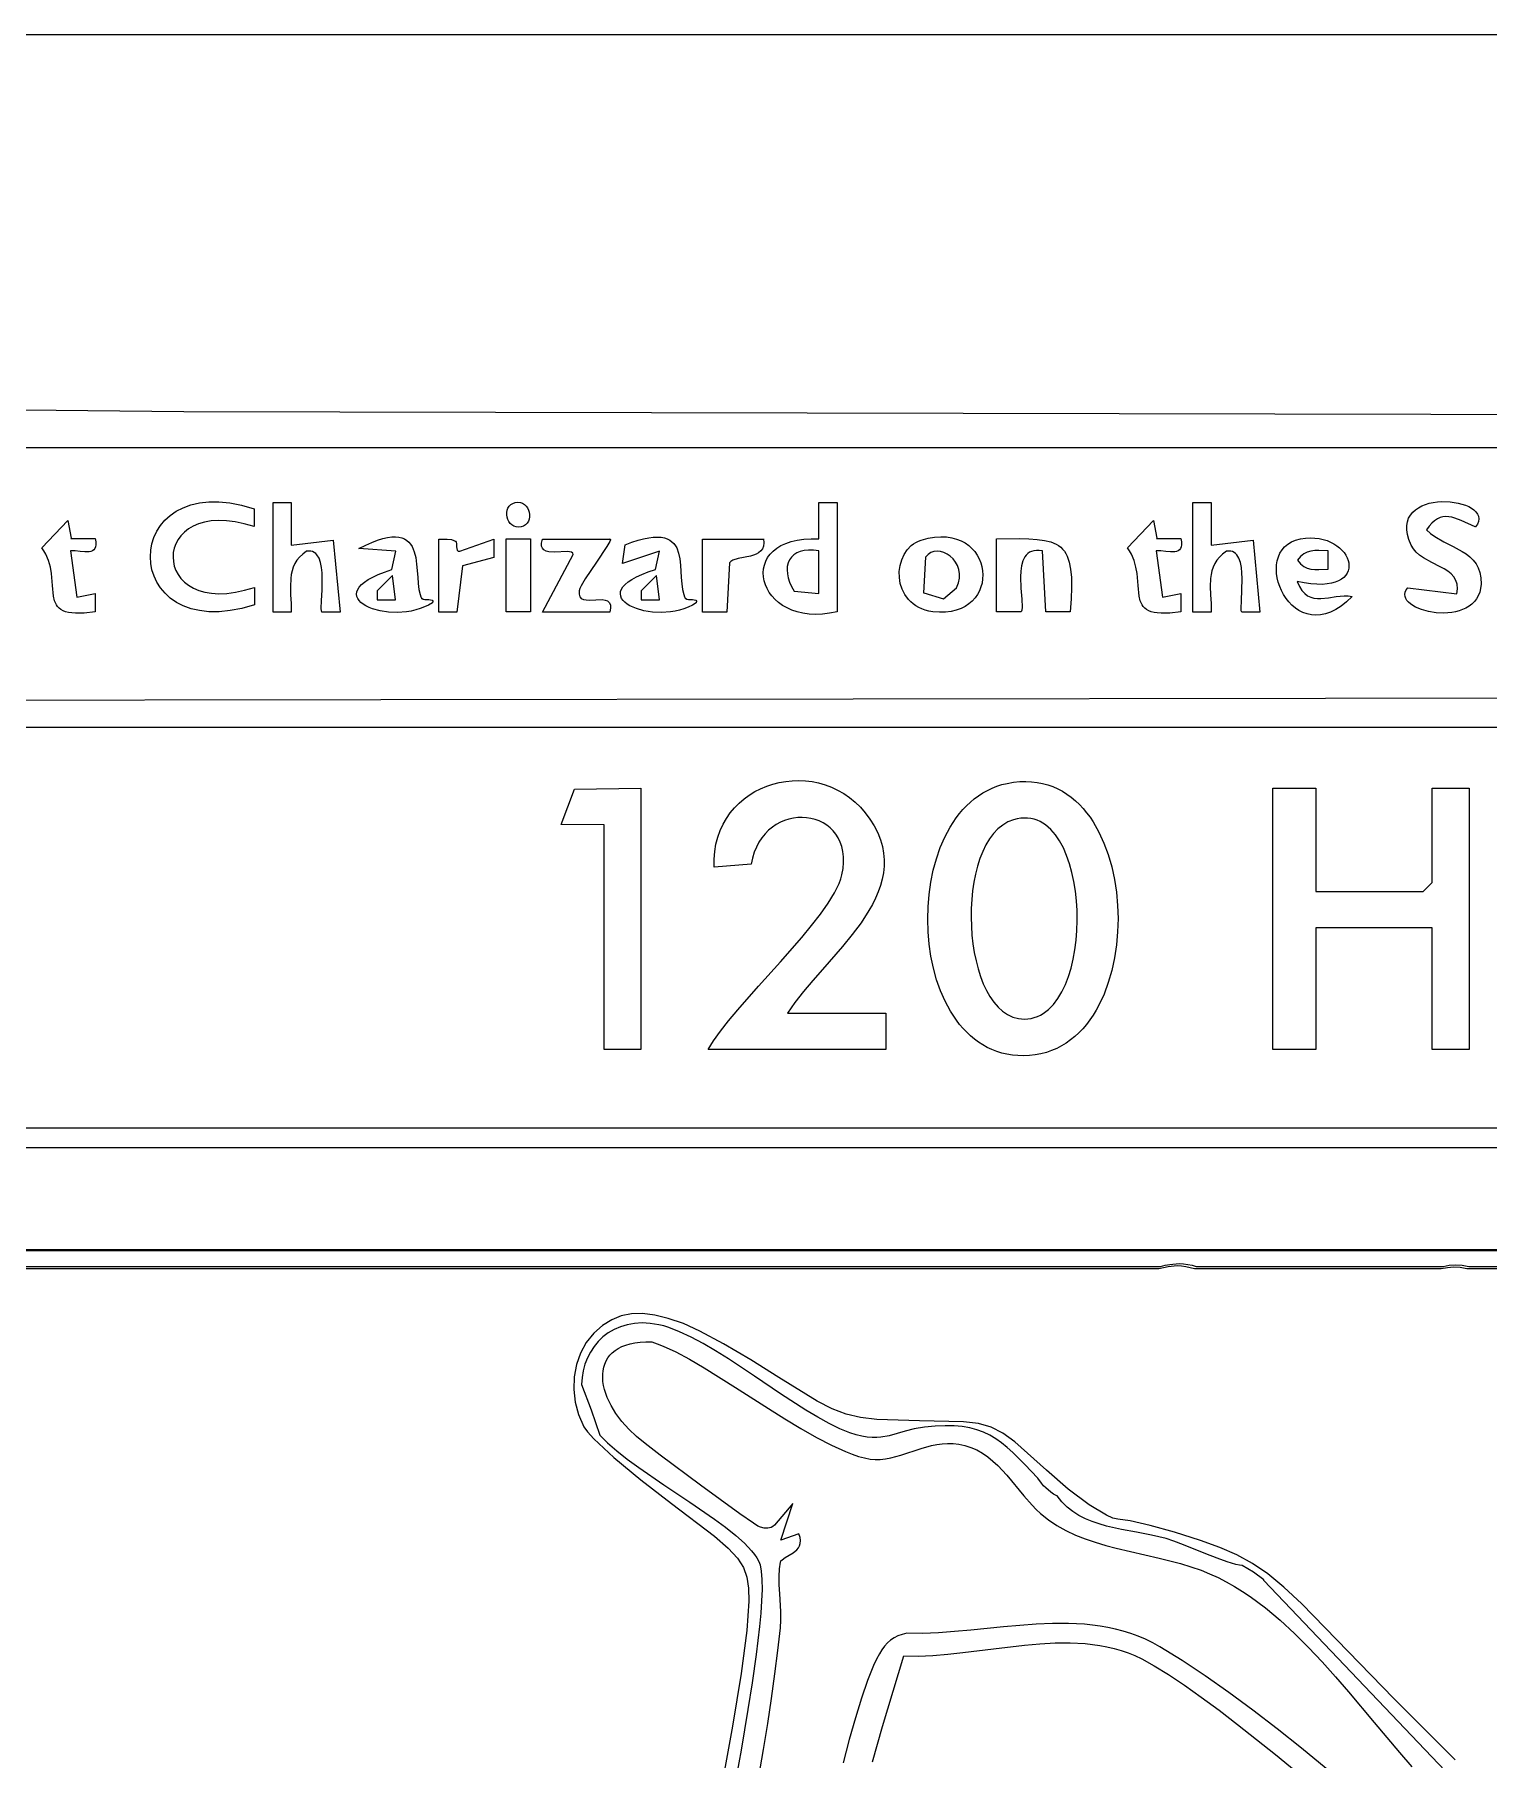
# Model space of a CAD drawing. Header units: millimetres. Extents: x 175 to 239, y 0 to 181.
# Drawn here: x 211.63 to 225.72, y 164.5 to 181.21 of the extents above; entities that cross this region are included whole.
import ezdxf

# ---------------------------------------------------------------- set-up
doc = ezdxf.new("R2010")
doc.units = ezdxf.units.MM
doc.layers.get('0').update_dxf_attribs({"linetype": 'CONTINUOUS'})

msp = doc.modelspace()

# ---------------------------------------------------------------- linework, layer by layer
at = {"color": 1}
for points in [[(177.632006, 181.207355), (236.458006, 181.207355), (236.668359, 181.182653), (236.869577, 181.143333), (237.061525, 181.089825), (237.244069, 181.022558), (237.417074, 180.941961), (237.580405, 180.848462), (237.733927, 180.742492), (237.877506, 180.62448), (238.011007, 180.494854), (238.134295, 180.354044), (238.247236, 180.20248), (238.349694, 180.040589), (238.441535, 179.868802), (238.522623, 179.687548), (238.592826, 179.497256), (238.652006, 179.298355), (238.705567, 168.706306), (238.733428, 158.112652), (238.742235, 147.517755), (238.738631, 136.92198), (238.720772, 115.729246)], [(182.807928, 135.574934), (231.057349, 135.574934), (230.969154, 169.438076), (190.466734, 169.438076)], [(204.701319, 169.275799), (222.541293, 169.275799), (222.586272, 169.287154), (222.631251, 169.295201), (222.721209, 169.304021), (222.763487, 169.302092), (222.805435, 169.296524), (222.846721, 169.28765), (222.887015, 169.275799), (225.278848, 169.275799), (225.337057, 169.287264), (225.395265, 169.293437), (225.461852, 169.288587), (225.525793, 169.275799), (230.006071, 169.275799)], [(225.394117, 164.499318), (224.799242, 165.092396), (224.359617, 165.545693), (223.911164, 166.008057), (223.735893, 166.171121), (223.579242, 166.299281), (223.430701, 166.400417), (223.279758, 166.48241), (223.115901, 166.553142), (222.928617, 166.620493), (222.674789, 166.701314), (222.439242, 166.767481), (222.248133, 166.812179), (222.127617, 166.828593), (222.080328, 166.83829), (222.016117, 166.866081), (221.848367, 166.968143), (221.647242, 167.119181), (221.435617, 167.303593), (221.130649, 167.578245), (221.013567, 167.662769), (220.900867, 167.719556), (220.778137, 167.754204), (220.630961, 167.77231), (220.205617, 167.781293), (219.792258, 167.792987), (219.635928, 167.812196), (219.495992, 167.845593), (219.359572, 167.897141), (219.213789, 167.970799), (218.842617, 168.200293), (218.842617, 168.200293), (218.571695, 168.370371), (218.307242, 168.525543), (218.079727, 168.64869), (217.919617, 168.722693), (217.772973, 168.772507), (217.641399, 168.805176), (217.522809, 168.820475), (217.415117, 168.818181), (217.316238, 168.798069), (217.224086, 168.759917), (217.136574, 168.703499), (217.051617, 168.628593), (216.978213, 168.539611), (216.921695, 168.437893), (216.882358, 168.326369), (216.860492, 168.207968), (216.856393, 168.085621), (216.870352, 167.962256), (216.902662, 167.840803), (216.953617, 167.724193), (216.989649, 167.674518), (217.05268, 167.606353), (217.245867, 167.426768), (217.50543, 167.209871), (217.803617, 166.980093), (218.220024, 166.663424), (218.352301, 166.548606), (218.443867, 166.450293), (218.502153, 166.359105), (218.534586, 166.265662), (218.548598, 166.160585), (218.551617, 166.034493), (218.531807, 165.748901), (218.477133, 165.332406), (218.394733, 164.822404), (218.291742, 164.256293)]]:
    msp.add_lwpolyline(points, dxfattribs=at)
at = {"color": 5}
for points in [[(235.972501, 129.83415), (235.948399, 136.613855), (235.89449, 150.175746), (235.868156, 156.956939), (235.84455, 163.737636), (235.825409, 170.517341), (235.812469, 177.295558), (235.727803, 177.503697), (213.079452, 177.553086), (210.908383, 177.575451), (208.737009, 177.590286), (206.565356, 177.598579), (204.39345, 177.601317), (202.221317, 177.599487), (200.048982, 177.594076), (195.70381, 177.576458), (191.358143, 177.556359), (187.012186, 177.541676), (184.839164, 177.538833), (182.666147, 177.540305), (180.49316, 177.547079), (178.320231, 177.560142), (178.143842, 177.500169), (177.946286, 95.821468)], [(178.478981, 177.207364), (235.371497, 177.207364), (235.639608, 96.170718)], [(228.714575, 174.783778), (187.531266, 174.723806)], [(187.566544, 174.498028), (228.506436, 174.498028)], [(181.791567, 134.358942), (232.334078, 134.390692), (232.513995, 134.447136), (232.535272, 137.07412), (232.546627, 139.704411), (232.548721, 142.336025), (232.542217, 144.966978), (232.512506, 151.323101), (232.481804, 157.684185), (232.471145, 160.865658), (232.466315, 164.047254), (232.469339, 167.228602), (232.47443, 168.819067), (232.482245, 170.409331), (232.390522, 170.613942), (191.03788, 170.613942)], [(191.182519, 170.42697), (232.2988, 170.42697), (232.358772, 134.560025), (181.851539, 134.588248)], [(182.807568, 135.565443), (231.057021, 135.565443), (230.968827, 169.428608), (190.35349, 169.428608)], [(204.683335, 169.255746), (222.52332, 169.255746), (222.5683, 169.267101), (222.613279, 169.275149), (222.703237, 169.283969), (222.745516, 169.282039), (222.787463, 169.276472), (222.828749, 169.267598), (222.869043, 169.255746), (225.260878, 169.255746), (225.319086, 169.267212), (225.377295, 169.273385), (225.443882, 169.268535), (225.507823, 169.255746), (229.988104, 169.255746)], [(225.296788, 164.389789), (223.539955, 166.234816), (223.539955, 166.241872), (223.439854, 166.314632), (223.386662, 166.348532), (223.331816, 166.379455), (223.304506, 166.382426), (223.270762, 166.38966), (223.187342, 166.414788), (223.088296, 166.450583), (222.980361, 166.492785), (222.764781, 166.579381), (222.670612, 166.615258), (222.59451, 166.640511), (222.454267, 166.674162), (222.30865, 166.702026), (222.161544, 166.729559), (222.016837, 166.762219), (221.946596, 166.782176), (221.878413, 166.805462), (221.812772, 166.832757), (221.750159, 166.864745), (221.69106, 166.902107), (221.635961, 166.945526), (221.585347, 166.995683), (221.539705, 167.053261), (221.529121, 167.056788), (221.503269, 167.072333), (221.47841, 167.091184), (221.430344, 167.130872), (221.407799, 167.152204), (221.387569, 167.177174), (221.352733, 167.226122), (221.352733, 167.226122), (221.226008, 167.359481), (221.110859, 167.473452), (221.055352, 167.522999), (221.00001, 167.567496), (220.943924, 167.606878), (220.886184, 167.641077), (220.825881, 167.670025), (220.762105, 167.693656), (220.693948, 167.711902), (220.620498, 167.724696), (220.540848, 167.731971), (220.454086, 167.73366), (220.359305, 167.729696), (220.255594, 167.720011), (220.154342, 167.703695), (220.066692, 167.681426), (219.911194, 167.636226), (219.832846, 167.621894), (219.791225, 167.618677), (219.747098, 167.618807), (219.699808, 167.622824), (219.648699, 167.631265), (219.593115, 167.644666), (219.532399, 167.663566), (219.435674, 167.702696), (219.331419, 167.754021), (219.220705, 167.815681), (219.104601, 167.885816), (218.860502, 168.04407), (218.607681, 168.213899), (218.354694, 168.380422), (218.230812, 168.457792), (218.110099, 168.528754), (217.993623, 168.591447), (217.882454, 168.644013), (217.777662, 168.684589), (217.727991, 168.6998), (217.680316, 168.711316), (217.59758, 168.724507), (217.518824, 168.728707), (217.444222, 168.724432), (217.373951, 168.712198), (217.308186, 168.692523), (217.247102, 168.665923), (217.190877, 168.632916), (217.139684, 168.594017), (217.093701, 168.549745), (217.053102, 168.500614), (217.018064, 168.447143), (216.988762, 168.389847), (216.965371, 168.329245), (216.948068, 168.265851), (216.937028, 168.200185), (216.932427, 168.132761), (217.024591, 167.888903), (217.108816, 167.642399), (217.183842, 167.566942), (217.273616, 167.489031), (217.375606, 167.409104), (217.487281, 167.3276), (217.729553, 167.161623), (217.980177, 166.994611), (218.218895, 166.83008), (218.327458, 166.749843), (218.425449, 166.671544), (218.510334, 166.595622), (218.579582, 166.522516), (218.607551, 166.487157), (218.630661, 166.452666), (218.648596, 166.419099), (218.661038, 166.386511), (218.67359, 166.324371), (218.679924, 166.244097), (218.680688, 166.148145), (218.676527, 166.038969), (218.668088, 165.919024), (218.656015, 165.790764), (218.623556, 165.519118), (218.584316, 165.243669), (218.543464, 164.984054), (218.477594, 164.590872), (218.410832, 164.224587)], [(218.651265, 164.338014), (218.696028, 164.596438), (218.736658, 164.848413), (218.773193, 165.09316), (218.805669, 165.329895), (218.834124, 165.557837), (218.858594, 165.776205), (218.863079, 165.851818), (218.862066, 165.933963), (218.851979, 166.106934), (218.847122, 166.192304), (218.845199, 166.273291), (218.848321, 166.347168), (218.858594, 166.411205), (218.864335, 166.424334), (218.874427, 166.436196), (218.904565, 166.457673), (218.982948, 166.502486), (219.018791, 166.532025), (219.033162, 166.549933), (219.044133, 166.570451), (219.050928, 166.593967), (219.052773, 166.620867), (219.048892, 166.651539), (219.03851, 166.686372), (218.862122, 166.6264), (218.978538, 166.979177), (218.802149, 166.771038), (218.786109, 166.758409), (218.769738, 166.749376), (218.753036, 166.743567), (218.736004, 166.740611), (218.700946, 166.741769), (218.664566, 166.749872), (218.640825, 166.762062), (218.597835, 166.789353), (218.464751, 166.881171), (218.084688, 167.15733), (217.694703, 167.449364), (217.549216, 167.561026), (217.465122, 167.628288), (217.389891, 167.699283), (217.323322, 167.773906), (217.265971, 167.850988), (217.218398, 167.929362), (217.18116, 168.00786), (217.154815, 168.085315), (217.145902, 168.123285), (217.139922, 168.160557), (217.136944, 168.196984), (217.137038, 168.23242), (217.140275, 168.266719), (217.146723, 168.299736), (217.156452, 168.331323), (217.169533, 168.361336), (217.186034, 168.389627), (217.206026, 168.416052), (217.229579, 168.440465), (217.256762, 168.462718), (217.287645, 168.482667), (217.322298, 168.500164), (217.360791, 168.515066), (217.403193, 168.527224), (217.449574, 168.536494), (217.500003, 168.542729), (217.554552, 168.545783), (217.613288, 168.545511), (217.666061, 168.527854), (217.722349, 168.505545), (217.844489, 168.448366), (217.977739, 168.376769), (218.120131, 168.29355), (218.424464, 168.103429), (218.741736, 167.900368), (218.900303, 167.800975), (219.056198, 167.706733), (219.207452, 167.62044), (219.352097, 167.54489), (219.488163, 167.482879), (219.552365, 167.457824), (219.613683, 167.437203), (219.671872, 167.421364), (219.726686, 167.410657), (219.777879, 167.405432), (219.825205, 167.406038), (219.876371, 167.411963), (219.926787, 167.421355), (220.026013, 167.447876), (220.222521, 167.513195), (220.322367, 167.541327), (220.373248, 167.551929), (220.424982, 167.559331), (220.477729, 167.562869), (220.531649, 167.561874), (220.586902, 167.55568), (220.643649, 167.543622), (220.703592, 167.524353), (220.760548, 167.49878), (220.814755, 167.467626), (220.86645, 167.431615), (220.915872, 167.391469), (220.963258, 167.347913), (221.052871, 167.253462), (221.218126, 167.055466), (221.29757, 166.963495), (221.337328, 166.921799), (221.377427, 166.883927), (221.454934, 166.821161), (221.537603, 166.76594), (221.624892, 166.717457), (221.716259, 166.674907), (221.81116, 166.637482), (221.909053, 166.604379), (222.009396, 166.574789), (222.111646, 166.547907), (222.52886, 166.451334), (222.734801, 166.398334), (222.835206, 166.367835), (222.933177, 166.333594), (223.016365, 166.299911), (223.097959, 166.262481), (223.178018, 166.221488), (223.256602, 166.177111), (223.33377, 166.129533), (223.409582, 166.078935), (223.484096, 166.025499), (223.557373, 165.969406), (223.700451, 165.849976), (223.839292, 165.722097), (223.974371, 165.58722), (224.106163, 165.446799), (224.235144, 165.302285), (224.361789, 165.15513), (224.609974, 164.858707), (224.85452, 164.569147), (224.976618, 164.430571)], [(224.14532, 164.41427), (223.907725, 164.609317), (223.670627, 164.798214), (223.435224, 164.979313), (223.202714, 165.150966), (222.974297, 165.311524), (222.751172, 165.459338), (222.534538, 165.592761), (222.465538, 165.631242), (222.395498, 165.665463), (222.324472, 165.695627), (222.252516, 165.721938), (222.179683, 165.744601), (222.106029, 165.76382), (222.03161, 165.779799), (221.956479, 165.792742), (221.880691, 165.802853), (221.804303, 165.810336), (221.649941, 165.818235), (221.493832, 165.818073), (221.336417, 165.811483), (221.178133, 165.800097), (221.01942, 165.785548), (220.702464, 165.753495), (220.5451, 165.739257), (220.389064, 165.728387), (220.234795, 165.72252), (220.082733, 165.723289), (220.037505, 165.713208), (219.996743, 165.69887), (219.959949, 165.680314), (219.926628, 165.657584), (219.896284, 165.630719), (219.86842, 165.599761), (219.842541, 165.564752), (219.818149, 165.525733), (219.79013, 165.47232), (219.761672, 165.41097), (219.703676, 165.266441), (219.644625, 165.096116), (219.584985, 164.903962), (219.525221, 164.693949), (219.465799, 164.470046)], [(219.750351, 164.477009), (219.848377, 164.820722), (219.949741, 165.163267), (220.05451, 165.504566), (220.193708, 165.502854), (220.335809, 165.508563), (220.480329, 165.5201), (220.626782, 165.535875), (220.923543, 165.573771), (221.222205, 165.609518), (221.371035, 165.622606), (221.518883, 165.630381), (221.665263, 165.631253), (221.80969, 165.623629), (221.881019, 165.616134), (221.951678, 165.605918), (222.021605, 165.592782), (222.090741, 165.576527), (222.159024, 165.556955), (222.226393, 165.533867), (222.292789, 165.507063), (222.358149, 165.476344), (222.480705, 165.409349), (222.61926, 165.323699), (222.771457, 165.22174), (222.934941, 165.105817), (223.107354, 164.978278), (223.28634, 164.841468), (223.654607, 164.549421), (224.02089, 164.248443)]]:
    msp.add_lwpolyline(points, dxfattribs=at)
for points in [[(213.760314, 176.611169), (213.760314, 176.441835), (213.665157, 176.469571), (213.57614, 176.488355), (213.493263, 176.498784), (213.416527, 176.501456), (213.345934, 176.496968), (213.281482, 176.485918), (213.223174, 176.468903), (213.171009, 176.446521), (213.124989, 176.419369), (213.085113, 176.388044), (213.051384, 176.353145), (213.0238, 176.315269), (213.002363, 176.275013), (212.987074, 176.232975), (212.977934, 176.189753), (212.974942, 176.145943), (212.978099, 176.102143), (212.987407, 176.058951), (213.002865, 176.016965), (213.024475, 175.976781), (213.052237, 175.938998), (213.086152, 175.904213), (213.12622, 175.873023), (213.172442, 175.846026), (213.224819, 175.82382), (213.283351, 175.807001), (213.348039, 175.796168), (213.418884, 175.791917), (213.495886, 175.794848), (213.579046, 175.805556), (213.668364, 175.824639), (213.763842, 175.852696), (213.763842, 175.683362), (213.641771, 175.649389), (213.527576, 175.627624), (213.421255, 175.617254), (213.322807, 175.617465), (213.232232, 175.627442), (213.14953, 175.646372), (213.074699, 175.673442), (213.007739, 175.707836), (212.948649, 175.748742), (212.89743, 175.795345), (212.854079, 175.846832), (212.818596, 175.902388), (212.790981, 175.9612), (212.771234, 176.022453), (212.759353, 176.085334), (212.755337, 176.149029), (212.759187, 176.212725), (212.770901, 176.275606), (212.79048, 176.336859), (212.817921, 176.395671), (212.853225, 176.451227), (212.896391, 176.502714), (212.947418, 176.549317), (213.006306, 176.590223), (213.073054, 176.624617), (213.147661, 176.651687), (213.230127, 176.670617), (213.320451, 176.680594), (213.418632, 176.680805), (213.52467, 176.670435), (213.638564, 176.64867), (213.760314, 176.614696)], [(213.943758, 176.674669), (214.120147, 176.674669), (214.120147, 176.261918), (214.525842, 176.311307), (214.59287, 175.612807), (214.416481, 175.612807), (214.411678, 175.625198), (214.40997, 175.649263), (214.412678, 175.7252), (214.418279, 175.826189), (214.42045, 175.937804), (214.418272, 175.993086), (214.412864, 176.045615), (214.403435, 176.093585), (214.389196, 176.135194), (214.369355, 176.168638), (214.357086, 176.181735), (214.343121, 176.192114), (214.32736, 176.19955), (214.309704, 176.203818), (214.290055, 176.204692), (214.268314, 176.201946), (214.231226, 176.175099), (214.200308, 176.146246), (214.175033, 176.115533), (214.154874, 176.083104), (214.139304, 176.049104), (214.127795, 176.013678), (214.119822, 175.976971), (214.114856, 175.939127), (214.111838, 175.860606), (214.114525, 175.779274), (214.1187, 175.696288), (214.120147, 175.612807), (213.943758, 175.612807), (213.943758, 176.674669)], [(216.289732, 176.674669), (216.315752, 176.677595), (216.339473, 176.674931), (216.360744, 176.667367), (216.379415, 176.655597), (216.395338, 176.640313), (216.408361, 176.622207), (216.418335, 176.601972), (216.425111, 176.580301), (216.428538, 176.557885), (216.428466, 176.535418), (216.424747, 176.513591), (216.417229, 176.493098), (216.405762, 176.474631), (216.390198, 176.458882), (216.370386, 176.446543), (216.346177, 176.438307), (216.320738, 176.435381), (216.297449, 176.438046), (216.276476, 176.445609), (216.257982, 176.45738), (216.242135, 176.472664), (216.229099, 176.490769), (216.219039, 176.511004), (216.212121, 176.532676), (216.208511, 176.555091), (216.208373, 176.577558), (216.211873, 176.599385), (216.219177, 176.619878), (216.230449, 176.638345), (216.245856, 176.654095), (216.265562, 176.666433), (216.289732, 176.674669)], [(219.40829, 176.674669), (219.40829, 175.616335), (219.334915, 175.602039), (219.265, 175.59395), (219.198638, 175.591683), (219.135921, 175.594851), (219.07694, 175.603068), (219.021786, 175.615947), (218.970553, 175.633103), (218.923331, 175.654148), (218.880212, 175.678697), (218.841287, 175.706364), (218.80665, 175.736761), (218.77639, 175.769504), (218.750601, 175.804205), (218.729373, 175.840478), (218.712799, 175.877937), (218.70097, 175.916196), (218.693978, 175.954868), (218.691915, 175.993568), (218.694872, 176.031908), (218.702941, 176.069503), (218.716214, 176.105966), (218.734782, 176.140911), (218.758738, 176.173952), (218.788173, 176.204702), (218.823178, 176.232776), (218.863846, 176.257786), (218.910268, 176.279347), (218.962536, 176.297072), (219.020742, 176.310575), (219.084976, 176.319471), (219.155332, 176.323371), (219.231901, 176.321891), (219.231901, 176.674669), (219.40829, 176.674669)], [(222.854932, 176.674669), (223.031321, 176.674669), (223.031321, 176.261918), (223.437016, 176.311307), (223.504043, 175.612807), (223.327654, 175.612807), (223.322851, 175.625198), (223.321143, 175.649263), (223.323851, 175.7252), (223.329453, 175.826189), (223.331623, 175.937804), (223.329445, 175.993086), (223.324037, 176.045615), (223.314609, 176.093585), (223.300369, 176.135194), (223.280528, 176.168638), (223.26826, 176.181735), (223.254294, 176.192114), (223.238533, 176.19955), (223.220878, 176.203818), (223.201229, 176.204692), (223.179488, 176.201946), (223.142399, 176.175099), (223.111481, 176.146246), (223.086206, 176.115533), (223.066047, 176.083104), (223.050477, 176.049104), (223.038969, 176.013678), (223.030995, 175.976971), (223.026029, 175.939127), (223.023011, 175.860606), (223.025698, 175.779274), (223.029874, 175.696288), (223.031321, 175.612807), (222.854932, 175.612807), (222.854932, 176.674669)], [(225.588962, 176.438307), (225.453087, 176.50087), (225.39133, 176.523946), (225.361689, 176.531822), (225.332757, 176.536644), (225.304444, 176.537953), (225.276664, 176.535287), (225.249328, 176.528187), (225.222348, 176.516194), (225.195637, 176.498847), (225.169108, 176.475687), (225.142671, 176.446253), (225.116239, 176.410085), (225.155474, 176.375928), (225.197288, 176.345683), (225.285738, 176.293724), (225.375758, 176.2478), (225.461521, 176.201505), (225.500983, 176.176216), (225.537196, 176.14843), (225.569429, 176.117347), (225.596954, 176.082167), (225.619043, 176.042088), (225.634968, 175.996308), (225.643998, 175.944028), (225.645406, 175.884446), (225.641259, 175.843334), (225.632366, 175.805915), (225.619083, 175.772077), (225.601771, 175.741709), (225.580786, 175.714699), (225.556489, 175.690938), (225.529237, 175.670314), (225.499389, 175.652715), (225.467304, 175.638031), (225.433339, 175.62615), (225.397854, 175.616961), (225.361206, 175.610354), (225.285859, 175.604439), (225.210166, 175.607515), (225.136995, 175.618695), (225.069214, 175.637088), (225.00969, 175.661806), (224.983921, 175.67626), (224.961292, 175.691961), (224.942162, 175.7088), (224.926889, 175.726664), (224.915831, 175.745443), (224.909347, 175.765025), (224.907796, 175.7853), (224.911536, 175.806156), (224.920925, 175.827483), (224.936322, 175.849168), (225.412573, 175.789196), (225.418549, 175.839269), (225.414743, 175.882868), (225.402286, 175.920793), (225.382311, 175.953844), (225.355948, 175.982823), (225.32433, 176.008531), (225.288588, 176.03177), (225.249854, 176.053338), (225.167936, 176.094673), (225.087631, 176.138942), (225.050912, 176.16418), (225.017992, 176.192555), (224.990001, 176.224867), (224.968072, 176.261918), (224.946615, 176.315109), (224.932839, 176.364281), (224.926242, 176.409528), (224.926318, 176.450944), (224.932564, 176.488624), (224.944477, 176.522662), (224.961552, 176.553153), (224.983286, 176.58019), (225.009174, 176.603869), (225.038714, 176.624282), (225.071401, 176.641526), (225.106731, 176.655693), (225.1442, 176.666879), (225.183305, 176.675177), (225.223541, 176.680682), (225.264406, 176.683488), (225.346003, 176.681382), (225.424066, 176.669611), (225.460512, 176.660338), (225.494563, 176.648932), (225.525714, 176.635487), (225.553463, 176.620098), (225.577306, 176.602859), (225.596737, 176.583865), (225.611254, 176.563208), (225.620353, 176.540985), (225.62353, 176.517289), (225.620281, 176.492215), (225.610102, 176.465856), (225.592489, 176.438307)], [(211.98584, 176.325418), (212.222201, 176.325418), (212.22722, 176.292794), (212.227955, 176.266004), (212.224752, 176.244516), (212.217957, 176.227798), (212.207917, 176.215317), (212.194978, 176.206542), (212.179487, 176.200939), (212.161788, 176.197977), (212.121157, 176.197847), (212.075854, 176.201891), (212.028649, 176.205853), (211.982312, 176.205474), (212.042285, 175.757446), (212.222201, 175.792724), (212.222201, 175.616335), (212.115531, 175.604006), (212.029469, 175.60221), (211.993449, 175.605012), (211.961721, 175.610149), (211.933998, 175.617521), (211.909993, 175.627028), (211.889419, 175.638572), (211.87199, 175.652052), (211.857419, 175.667369), (211.845418, 175.684424), (211.827982, 175.723348), (211.817389, 175.768029), (211.807549, 175.871479), (211.797545, 175.988405), (211.786745, 176.049933), (211.769019, 176.112443), (211.742075, 176.175138), (211.724429, 176.206307), (211.703618, 176.237224), (211.957618, 176.501808), (211.989368, 176.328946)], [(222.502154, 176.325418), (222.738515, 176.325418), (222.743534, 176.292794), (222.744268, 176.266004), (222.741065, 176.244516), (222.734271, 176.227798), (222.724231, 176.215317), (222.711292, 176.206542), (222.6958, 176.200939), (222.678102, 176.197977), (222.63747, 176.197847), (222.592167, 176.201891), (222.544963, 176.205853), (222.498626, 176.205474), (222.558598, 175.757446), (222.738515, 175.792724), (222.738515, 175.616335), (222.631844, 175.604006), (222.545782, 175.60221), (222.509763, 175.605012), (222.478035, 175.610149), (222.450312, 175.617521), (222.426306, 175.627028), (222.405733, 175.638572), (222.388304, 175.652052), (222.373732, 175.667369), (222.361732, 175.684424), (222.344296, 175.723348), (222.333702, 175.768029), (222.323863, 175.871479), (222.313858, 175.988405), (222.303058, 176.049933), (222.285333, 176.112443), (222.258389, 176.175138), (222.240743, 176.206307), (222.219931, 176.237224), (222.473932, 176.501808), (222.505682, 176.328946)], [(215.386621, 175.746862), (215.396949, 175.739111), (215.413024, 175.735783), (215.452325, 175.734956), (215.470509, 175.733737), (215.484351, 175.729499), (215.491331, 175.720383), (215.488926, 175.704529), (215.450767, 175.682071), (215.410617, 175.662905), (215.368842, 175.64691), (215.325808, 175.633967), (215.281879, 175.623956), (215.237422, 175.616759), (215.148385, 175.610326), (215.061622, 175.613712), (214.980058, 175.62596), (214.906617, 175.646115), (214.873857, 175.658858), (214.844224, 175.67322), (214.818085, 175.68908), (214.795805, 175.70632), (214.77775, 175.724819), (214.764284, 175.744458), (214.755775, 175.765118), (214.752586, 175.786678), (214.755085, 175.809021), (214.763637, 175.832025), (214.778606, 175.855572), (214.80036, 175.879543), (214.829262, 175.903817), (214.86568, 175.928274), (214.909979, 175.952797), (214.962524, 175.977265), (215.023681, 176.001558), (215.093815, 176.025557), (215.13262, 176.201946), (214.776315, 176.230168), (214.841984, 176.262513), (214.902231, 176.288961), (214.957298, 176.309793), (215.007425, 176.325294), (215.052856, 176.335747), (215.09383, 176.341433), (215.130591, 176.342636), (215.163378, 176.33964), (215.192435, 176.332726), (215.218002, 176.322178), (215.240321, 176.308279), (215.259634, 176.291312), (215.276183, 176.271559), (215.290208, 176.249304), (215.311655, 176.198418), (215.325909, 176.140918), (215.334903, 176.079066), (215.344838, 175.951364), (215.349646, 175.890039), (215.356924, 175.833417), (215.368604, 175.783761), (215.3767, 175.762253), (215.386621, 175.743335)], [(215.711176, 176.300724), (215.717047, 176.292284), (215.719775, 176.278841), (215.72176, 176.244721), (215.723992, 176.227929), (215.729036, 176.213908), (215.738379, 176.204599), (215.75351, 176.201946), (216.081593, 176.318363), (216.081593, 176.141974), (215.778204, 176.060835), (215.725287, 175.612807), (215.548898, 175.612807), (215.548898, 176.318363), (215.631801, 176.321009), (215.672922, 176.315386), (215.693689, 176.308234), (215.714704, 176.297196)], [(216.201536, 176.321891), (216.437897, 176.321891), (216.437897, 175.616335), (216.201536, 175.616335)], [(217.210483, 176.321891), (217.21196, 176.313784), (217.206425, 176.298051), (217.178016, 176.247587), (217.07775, 176.097877), (216.968885, 175.934937), (216.929728, 175.867937), (216.917206, 175.841455), (216.910622, 175.820946), (216.908291, 175.78706), (216.914963, 175.762517), (216.929303, 175.745912), (216.949979, 175.735838), (216.975657, 175.730891), (217.005004, 175.729665), (217.069372, 175.732751), (217.132417, 175.733854), (217.160111, 175.730147), (217.183473, 175.721727), (217.201173, 175.707189), (217.211875, 175.685126), (217.214247, 175.654134), (217.206955, 175.612807), (216.554316, 175.612807), (216.850649, 176.170196), (216.846469, 176.183991), (216.834733, 176.192913), (216.816652, 176.197877), (216.793433, 176.199796), (216.673378, 176.195332), (216.613971, 176.198618), (216.588655, 176.204843), (216.567876, 176.215341), (216.552843, 176.231027), (216.544766, 176.252816), (216.544854, 176.281624), (216.554316, 176.318363), (217.206955, 176.318363)], [(217.940734, 175.746862), (217.951062, 175.739111), (217.967137, 175.735783), (218.006439, 175.734956), (218.024622, 175.733737), (218.038464, 175.729499), (218.045444, 175.720383), (218.043039, 175.704529), (218.005501, 175.681781), (217.965893, 175.662401), (217.924585, 175.646263), (217.881946, 175.633243), (217.838347, 175.623215), (217.794155, 175.616054), (217.705475, 175.60983), (217.618862, 175.61357), (217.537271, 175.62627), (217.46366, 175.646929), (217.43077, 175.659929), (217.400983, 175.674543), (217.374669, 175.690645), (217.352197, 175.70811), (217.333937, 175.726813), (217.320258, 175.746628), (217.311529, 175.76743), (217.308121, 175.789094), (217.310402, 175.811494), (217.318742, 175.834506), (217.333511, 175.858003), (217.355077, 175.88186), (217.383812, 175.905953), (217.420083, 175.930155), (217.464261, 175.954342), (217.516714, 175.978389), (217.577814, 176.002169), (217.647928, 176.025557), (217.686733, 176.201946), (217.330428, 176.085529), (217.355122, 176.265446), (217.42008, 176.28964), (217.479521, 176.308805), (217.533697, 176.323181), (217.582857, 176.333011), (217.627253, 176.338537), (217.667134, 176.34), (217.702753, 176.337641), (217.734358, 176.331702), (217.762202, 176.322425), (217.786534, 176.310052), (217.807606, 176.294823), (217.825667, 176.27698), (217.840969, 176.256766), (217.853762, 176.234421), (217.872824, 176.184307), (217.884858, 176.128571), (217.891868, 176.069145), (217.898841, 175.946954), (217.902813, 175.888055), (217.909783, 175.833197), (217.921755, 175.784312), (217.930243, 175.762714), (217.940734, 175.743335)], [(218.695679, 176.321891), (218.698504, 176.2842), (218.694307, 176.252706), (218.68392, 176.226741), (218.668173, 176.205639), (218.647899, 176.188733), (218.623931, 176.175357), (218.5971, 176.164843), (218.568238, 176.156526), (218.44912, 176.131887), (218.399007, 176.115412), (218.379225, 176.103803), (218.364067, 176.089057), (218.339373, 175.612807), (218.103012, 175.612807), (218.103012, 176.318363), (218.695679, 176.318363)], [(220.223208, 176.311307), (220.289773, 176.328317), (220.35253, 176.338617), (220.411452, 176.342627), (220.466514, 176.34077), (220.51769, 176.333466), (220.564954, 176.321136), (220.608281, 176.304202), (220.647644, 176.283085), (220.683017, 176.258206), (220.714375, 176.229986), (220.741692, 176.198846), (220.764942, 176.165208), (220.7841, 176.129492), (220.799138, 176.09212), (220.810033, 176.053513), (220.816757, 176.014092), (220.819284, 175.974278), (220.81759, 175.934493), (220.811648, 175.895157), (220.801433, 175.856692), (220.786918, 175.819519), (220.768077, 175.784059), (220.744886, 175.750733), (220.717317, 175.719963), (220.685346, 175.692169), (220.648946, 175.667773), (220.608091, 175.647196), (220.562756, 175.630859), (220.512915, 175.619183), (220.458542, 175.61259), (220.399611, 175.6115), (220.336097, 175.616335), (220.297996, 175.622724), (220.262391, 175.631852), (220.229255, 175.643545), (220.198561, 175.657628), (220.170283, 175.673924), (220.144395, 175.69226), (220.120869, 175.71246), (220.09968, 175.73435), (220.064205, 175.782496), (220.037758, 175.835298), (220.020127, 175.891356), (220.0111, 175.949269), (220.010465, 176.007637), (220.018011, 176.065059), (220.033525, 176.120135), (220.056796, 176.171464), (220.087611, 176.217646), (220.12576, 176.257281), (220.147517, 176.274206), (220.171029, 176.288968), (220.196268, 176.301394), (220.223208, 176.311307)], [(221.66607, 175.616335), (221.429709, 175.616335), (221.397958, 176.205474), (221.366794, 176.209831), (221.338686, 176.210485), (221.31349, 176.207658), (221.291057, 176.201574), (221.271242, 176.192457), (221.253897, 176.18053), (221.238877, 176.166016), (221.226034, 176.14914), (221.206295, 176.109192), (221.193506, 176.062475), (221.186494, 176.010776), (221.184087, 175.955883), (221.188393, 175.84367), (221.19704, 175.740138), (221.200644, 175.659591), (221.197622, 175.632408), (221.189819, 175.616335), (220.953458, 175.616335), (220.953458, 176.321891), (221.172759, 176.324853), (221.265098, 176.323084), (221.346585, 176.317812), (221.417737, 176.308033), (221.47907, 176.292745), (221.531101, 176.270946), (221.55379, 176.257292), (221.574348, 176.241634), (221.592838, 176.223846), (221.609326, 176.203805), (221.623876, 176.181383), (221.636552, 176.156457), (221.656544, 176.098588), (221.669818, 176.029195), (221.676891, 175.947276), (221.678279, 175.851828), (221.6745, 175.741848), (221.66607, 175.616335)], [(223.863877, 175.90914), (223.886176, 175.860852), (223.910641, 175.822476), (223.937121, 175.793008), (223.965466, 175.771447), (223.995527, 175.75679), (224.027154, 175.748034), (224.060197, 175.744177), (224.094506, 175.744217), (224.166322, 175.751975), (224.241405, 175.763289), (224.318554, 175.770138), (224.357529, 175.769381), (224.396572, 175.764501), (224.343051, 175.713365), (224.290409, 175.671426), (224.238804, 175.638206), (224.188391, 175.613227), (224.139327, 175.596013), (224.091769, 175.586086), (224.045871, 175.582968), (224.001791, 175.586183), (223.959685, 175.595253), (223.91971, 175.6097), (223.882021, 175.629048), (223.846776, 175.652818), (223.814129, 175.680534), (223.784238, 175.711718), (223.75726, 175.745893), (223.733349, 175.782581), (223.712663, 175.821306), (223.695358, 175.861589), (223.681591, 175.902953), (223.671517, 175.944921), (223.665292, 175.987016), (223.663074, 176.02876), (223.665019, 176.069676), (223.671282, 176.109287), (223.682021, 176.147115), (223.697391, 176.182682), (223.717549, 176.215512), (223.742651, 176.245127), (223.772853, 176.27105), (223.808313, 176.292803), (223.849185, 176.309909), (223.895627, 176.321891), (223.943956, 176.328917), (223.990304, 176.331673), (224.034551, 176.330458), (224.076577, 176.32557), (224.116263, 176.317308), (224.153487, 176.305969), (224.188131, 176.291853), (224.220073, 176.275258), (224.249193, 176.256482), (224.275372, 176.235824), (224.298488, 176.213581), (224.318423, 176.190054), (224.335056, 176.165539), (224.348266, 176.140336), (224.357934, 176.114742), (224.36394, 176.089057), (224.366163, 176.063579), (224.364483, 176.038605), (224.358779, 176.014436), (224.348933, 175.991368), (224.334823, 175.969701), (224.31633, 175.949732), (224.293334, 175.931761), (224.265713, 175.916086), (224.233349, 175.903004), (224.196121, 175.892816), (224.153908, 175.885818), (224.106591, 175.88231), (224.05405, 175.88259), (223.996164, 175.886956), (223.932813, 175.895706), (223.863877, 175.90914)], [(219.231901, 176.205474), (219.179326, 176.212394), (219.131449, 176.213542), (219.088336, 176.209264), (219.050055, 176.199907), (219.016673, 176.185815), (218.988257, 176.167337), (218.964874, 176.144817), (218.946592, 176.118602), (218.933477, 176.089039), (218.925598, 176.056473), (218.92302, 176.021252), (218.925811, 175.98372), (218.934039, 175.944224), (218.94777, 175.903111), (218.967072, 175.860727), (218.992012, 175.817418), (219.231901, 175.792724), (219.231901, 176.205474)], [(220.247902, 175.799779), (220.438402, 175.743335), (220.565402, 175.849168), (220.583623, 175.896176), (220.592598, 175.941628), (220.593253, 175.985044), (220.586514, 176.025943), (220.573304, 176.063845), (220.55455, 176.098269), (220.531176, 176.128735), (220.504107, 176.154762), (220.474268, 176.175869), (220.442585, 176.191576), (220.409981, 176.201403), (220.377383, 176.204868), (220.345714, 176.201491), (220.315901, 176.190791), (220.288869, 176.172288), (220.265541, 176.145502), (220.244374, 175.799779)], [(224.163738, 176.205474), (224.075764, 176.210049), (224.03525, 176.209505), (223.997051, 176.205033), (223.961167, 176.195104), (223.927598, 176.178189), (223.896344, 176.152757), (223.867405, 176.117279), (223.896344, 176.081802), (223.927598, 176.05637), (223.961167, 176.039455), (223.997051, 176.029526), (224.03525, 176.025054), (224.075764, 176.02451), (224.163738, 176.029085), (224.163738, 176.205474)], [(215.129093, 175.732751), (215.10087, 175.969113), (214.952704, 175.820946), (214.952704, 175.732751), (215.129093, 175.732751)], [(217.686733, 175.732751), (217.658511, 175.969113), (217.510344, 175.820946), (217.510344, 175.732751), (217.686733, 175.732751)], [(218.93204, 171.728721), (219.881013, 171.728721), (219.881013, 171.375942), (218.159456, 171.375942), (218.210777, 171.461273), (218.277161, 171.555053), (218.356227, 171.656057), (218.445592, 171.763061), (218.64569, 171.990169), (218.858398, 172.226579), (219.064656, 172.462492), (219.15941, 172.577201), (219.245406, 172.688111), (219.32026, 172.793999), (219.381591, 172.893639), (219.40644, 172.940734), (219.427015, 172.985807), (219.443018, 173.028706), (219.454151, 173.069277), (219.465288, 173.130736), (219.470486, 173.188752), (219.47009, 173.243295), (219.464445, 173.294332), (219.453896, 173.341831), (219.438788, 173.385762), (219.419466, 173.426092), (219.396274, 173.46279), (219.369558, 173.495824), (219.339662, 173.525163), (219.306932, 173.550774), (219.271713, 173.572627), (219.234349, 173.590689), (219.195185, 173.604929), (219.154567, 173.615315), (219.112839, 173.621816), (219.070346, 173.624399), (219.027433, 173.623034), (218.984445, 173.617689), (218.941728, 173.608332), (218.899625, 173.594931), (218.858482, 173.577454), (218.818644, 173.555871), (218.780456, 173.530149), (218.744262, 173.500256), (218.710408, 173.466162), (218.679239, 173.427834), (218.651099, 173.385241), (218.626334, 173.338351), (218.605288, 173.287132), (218.588306, 173.231553), (218.575734, 173.171583), (218.2159, 173.143361), (218.215826, 173.22111), (218.222005, 173.295558), (218.234116, 173.366626), (218.25184, 173.434237), (218.274855, 173.498313), (218.302841, 173.558777), (218.335478, 173.615552), (218.372446, 173.668559), (218.413423, 173.717721), (218.458091, 173.762961), (218.506128, 173.804202), (218.557213, 173.841365), (218.611027, 173.874373), (218.66725, 173.903149), (218.72556, 173.927616), (218.785637, 173.947694), (218.847161, 173.963308), (218.909812, 173.97438), (218.973269, 173.980832), (219.037212, 173.982586), (219.10132, 173.979566), (219.165273, 173.971693), (219.228751, 173.95889), (219.291433, 173.94108), (219.352998, 173.918185), (219.413127, 173.890127), (219.471499, 173.856829), (219.527794, 173.818214), (219.581691, 173.774204), (219.632869, 173.724721), (219.681009, 173.669688), (219.725791, 173.609028), (219.767618, 173.541878), (219.801405, 173.475359), (219.827527, 173.409464), (219.846355, 173.344182), (219.858264, 173.279505), (219.863627, 173.215423), (219.862817, 173.151928), (219.856208, 173.089011), (219.844173, 173.026661), (219.827085, 172.964872), (219.805318, 172.903632), (219.779245, 172.842934), (219.749239, 172.782768), (219.715674, 172.723126), (219.63936, 172.605374), (219.553289, 172.489607), (219.460449, 172.375751), (219.266407, 172.153487), (219.17118, 172.044934), (219.08113, 171.938003), (218.999245, 171.832623), (218.928512, 171.728721)], [(221.055764, 173.95475), (221.117377, 173.965244), (221.1772, 173.97135), (221.235229, 173.9732), (221.291461, 173.970927), (221.345894, 173.964665), (221.398525, 173.954546), (221.449351, 173.940703), (221.498369, 173.923269), (221.545577, 173.902377), (221.590971, 173.878161), (221.634549, 173.850752), (221.676308, 173.820285), (221.716245, 173.786892), (221.754357, 173.750706), (221.790641, 173.711861), (221.825096, 173.670488), (221.857716, 173.626722), (221.888501, 173.580694), (221.944552, 173.482388), (221.993224, 173.376635), (222.034495, 173.264497), (222.068344, 173.147039), (222.094746, 173.025325), (222.11368, 172.900419), (222.125122, 172.773385), (222.129051, 172.645285), (222.125443, 172.517185), (222.114277, 172.390149), (222.095529, 172.265239), (222.069177, 172.143521), (222.035197, 172.026057), (221.993569, 171.913913), (221.944268, 171.808151), (221.916734, 171.757996), (221.887273, 171.709835), (221.855883, 171.663802), (221.822561, 171.62003), (221.787304, 171.578652), (221.750109, 171.5398), (221.710973, 171.503607), (221.669894, 171.470207), (221.626869, 171.439733), (221.581894, 171.412317), (221.534968, 171.388093), (221.486087, 171.367193), (221.435248, 171.34975), (221.382449, 171.335898), (221.327687, 171.32577), (221.270958, 171.319498), (221.214086, 171.317079), (221.158894, 171.318347), (221.105383, 171.32319), (221.053555, 171.331497), (221.003409, 171.343157), (220.954947, 171.358058), (220.908171, 171.376088), (220.863079, 171.397137), (220.819675, 171.421092), (220.777958, 171.447843), (220.737929, 171.477278), (220.69959, 171.509285), (220.66294, 171.543753), (220.627982, 171.580571), (220.594716, 171.619628), (220.563142, 171.660811), (220.505077, 171.749112), (220.453794, 171.844583), (220.4093, 171.946332), (220.371602, 172.053469), (220.340707, 172.165102), (220.316622, 172.280339), (220.299355, 172.39829), (220.288912, 172.518061), (220.285301, 172.638763), (220.288529, 172.759504), (220.298603, 172.879392), (220.315529, 172.997536), (220.339316, 173.113045), (220.36997, 173.225027), (220.407498, 173.33259), (220.451907, 173.434843), (220.503205, 173.530896), (220.561398, 173.619855), (220.593083, 173.661397), (220.626494, 173.700831), (220.661633, 173.738047), (220.6985, 173.772932), (220.737097, 173.805375), (220.777423, 173.835265), (220.81948, 173.862491), (220.86327, 173.88694), (220.908792, 173.908502), (220.956048, 173.927066), (221.005038, 173.942519), (221.055764, 173.95475)], [(217.506817, 173.908889), (217.506817, 171.375942), (217.150511, 171.375942), (217.150511, 173.552583), (216.734233, 173.556111), (216.864761, 173.898305), (217.506817, 173.908889)], [(224.043791, 173.908889), (224.043791, 172.906999), (225.084491, 172.906999), (225.172686, 172.995194), (225.172686, 173.908889), (225.528989, 173.908889), (225.528989, 171.375942), (225.172686, 171.375942), (225.172686, 172.554221), (224.043791, 172.554221), (224.043791, 171.375942), (223.627516, 171.375942), (223.627516, 173.908889), (224.043791, 173.908889)], [(221.115736, 173.601972), (221.061793, 173.580917), (221.011737, 173.551233), (220.965549, 173.513528), (220.92321, 173.468412), (220.8847, 173.416496), (220.85, 173.35839), (220.81909, 173.294702), (220.791952, 173.226043), (220.768565, 173.153022), (220.748911, 173.07625), (220.732969, 172.996336), (220.720721, 172.913889), (220.712147, 172.829521), (220.707228, 172.743839), (220.705945, 172.657455), (220.708277, 172.570978), (220.714207, 172.485018), (220.723713, 172.400184), (220.736778, 172.317086), (220.753381, 172.236335), (220.773503, 172.15854), (220.797125, 172.08431), (220.824227, 172.014255), (220.854791, 171.948986), (220.888796, 171.889112), (220.926223, 171.835243), (220.967053, 171.787988), (221.011267, 171.747958), (221.058845, 171.715762), (221.109767, 171.69201), (221.164015, 171.677311), (221.221569, 171.672276), (221.254904, 171.67384), (221.287107, 171.678462), (221.31818, 171.686039), (221.348125, 171.696467), (221.376942, 171.70964), (221.404632, 171.725456), (221.456635, 171.764598), (221.504143, 171.813059), (221.547162, 171.870008), (221.585701, 171.934612), (221.619768, 172.006037), (221.649369, 172.083452), (221.674514, 172.166023), (221.695209, 172.252919), (221.711462, 172.343305), (221.723282, 172.436351), (221.730676, 172.531223), (221.733651, 172.627088), (221.732216, 172.723114), (221.726378, 172.818468), (221.716144, 172.912318), (221.701524, 173.00383), (221.682524, 173.092173), (221.659152, 173.176514), (221.631416, 173.25602), (221.599323, 173.329858), (221.562882, 173.397195), (221.5221, 173.4572), (221.476986, 173.50904), (221.427545, 173.551881), (221.401206, 173.569667), (221.373788, 173.584891), (221.345292, 173.59745), (221.31572, 173.607238), (221.285073, 173.614153), (221.25335, 173.618089), (221.220555, 173.618943), (221.186687, 173.616611), (221.151747, 173.610989), (221.115736, 173.601972)]]:
    msp.add_lwpolyline(points, close=True, dxfattribs=at)

doc.saveas('drawing.dxf')
